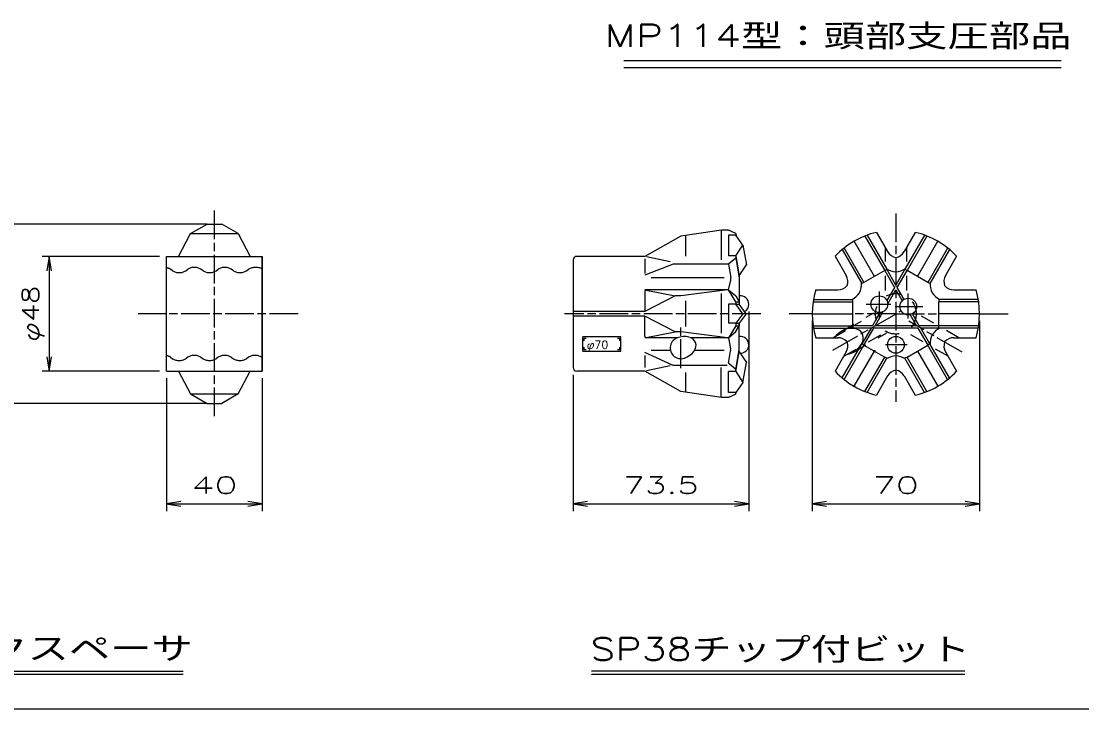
# Model space of a CAD drawing. Units: millimetres at full size, sheet at 1:1. Extents: x -1027 to 755, y 2526 to 3786.
# Drawn here: x -130.8 to 312.8, y 2555.8 to 2843.4 of the extents above; entities that cross this region are included whole.
import ezdxf
from ezdxf.enums import TextEntityAlignment as Align

# ---------------------------------------------------------------- set-up
doc = ezdxf.new("R2010")
doc.units = ezdxf.units.MM
doc.header["$PDMODE"] = 32
doc.header["$PDSIZE"] = 0.5
for name, pattern in [('CHAIN', [18.5, 12, -1.5, 3.5, -1.5]), ('CHAIN_DOUBLE_DASH', [23.5, 12, -1.5, 3.5, -1.5, 3.5, -1.5]), ('DASHED', [7.5, 6, -1.5]), ('DASHED_SPACED', [12, 6, -6])]:
    doc.linetypes.add(name, pattern=pattern)
for name, color, linetype, lineweight in [('06寸法注記', 7, 'Continuous', 25), ('1外形線', 7, 'Continuous', 30), ('2細い実線', 3, 'Continuous', 25), ('3隠れ線', 2, 'DASHED_SPACED', 25), ('4中心線', 1, 'CHAIN', 25), ('7枠', 7, 'Continuous', 25), ('外形線', 7, 'Continuous', 30), ('想像線', 6, 'CHAIN_DOUBLE_DASH', 25)]:
    doc.layers.add(name, color=color, linetype=linetype, lineweight=lineweight)
doc.layers.add('DEFPOINTS_9', color=7, linetype='Continuous')
doc.styles.add('simplex.shx', font='')
doc.styles.get('simplex.shx').set_extended_font_data('simplex.shx')

# ---------------------------------------------------------------- blocks, each defined once
blk = doc.blocks.new('open_arrow')
at = {"color": 0, "linetype": 'Continuous', "lineweight": -2}
blk.add_lwpolyline([(7.5, 1.25), (0, 0), (7.5, -1.25)], dxfattribs=at)

msp = doc.modelspace()

# ---------------------------------------------------------------- linework, layer by layer
at = {"layer": '06寸法注記', "color": 2}
for p, q in [((121.315, 2826.979), (304.26, 2826.979)), ((121.315, 2823.961), (304.26, 2823.961)), ((-220.029, 2571.555), (-63.006, 2571.555)), ((-220.029, 2570.304), (-63.006, 2570.304)), ((107.799, 2571.621), (263.914, 2571.621)), ((107.799, 2570.304), (263.914, 2570.304))]:
    msp.add_line(p, q, dxfattribs=at)
at = {"layer": '06寸法注記', "color": 1, "linetype": 'CHAIN'}
for p, q in [((-49.994, 2678.218), (-49.994, 2764.71)), ((-14.944, 2721.005), (-81.94, 2721.005))]:
    msp.add_line(p, q, dxfattribs=at)
at = {"layer": '06寸法注記'}
for p, q in [((-52.994, 2758.505), (-152.101, 2758.505)), ((-59.994, 2754.505), (-53.066, 2758.505)), ((-53.066, 2758.505), (-46.923, 2758.505)), ((-39.994, 2754.505), (-46.923, 2758.505)), ((-64.994, 2745.005), (-59.994, 2754.505)), ((-59.994, 2754.505), (-39.994, 2754.505)), ((-39.994, 2754.505), (-34.994, 2745.005)), ((-72.994, 2745.005), (-122.101, 2745.005)), ((-119.101, 2745.005), (-119.101, 2697.005)), ((-69.994, 2697.005), (-69.994, 2745.005)), ((-69.994, 2745.005), (-29.994, 2745.005)), ((-29.994, 2697.005), (-29.994, 2745.005)), ((173.559, 2722.005), (173.559, 2638.491)), ((200.05, 2718.005), (200.05, 2638.491)), ((270.05, 2718.005), (270.05, 2638.491)), ((-72.994, 2697.005), (-122.101, 2697.005)), ((-69.994, 2697.005), (-29.994, 2697.005)), ((-69.994, 2694.005), (-69.994, 2638.491)), ((-64.994, 2697.005), (-59.994, 2687.505)), ((-39.994, 2687.505), (-34.994, 2697.005)), ((-29.994, 2694.005), (-29.994, 2638.491)), ((100.059, 2695.505), (100.059, 2638.491)), ((-59.994, 2687.505), (-53.066, 2683.505)), ((-59.994, 2687.505), (-39.994, 2687.505)), ((-39.994, 2687.505), (-46.923, 2683.505)), ((-52.994, 2683.505), (-152.101, 2683.505)), ((-53.066, 2683.505), (-46.923, 2683.505)), ((-69.994, 2641.491), (-29.994, 2641.491)), ((100.059, 2641.491), (173.559, 2641.491)), ((200.05, 2641.491), (270.05, 2641.491))]:
    msp.add_line(p, q, dxfattribs=at)
at = {"layer": '06寸法注記', "color": 151, "linetype": 'DASHED'}
for p, q in [((-67.455, 2739.014), (-68.359, 2739.601)), ((-62.009, 2739.014), (-61.105, 2739.601)), ((-54.755, 2739.014), (-55.659, 2739.601)), ((-49.309, 2739.014), (-48.405, 2739.601)), ((-42.055, 2739.014), (-42.959, 2739.601)), ((-36.609, 2739.014), (-35.705, 2739.601)), ((-68.359, 2702.811), (-67.455, 2702.224)), ((-61.105, 2702.811), (-62.009, 2702.224)), ((-61.105, 2702.811), (-62.009, 2702.224)), ((-55.659, 2702.811), (-54.755, 2702.224)), ((-48.405, 2702.811), (-49.309, 2702.224)), ((-48.405, 2702.811), (-49.309, 2702.224)), ((-42.959, 2702.811), (-42.055, 2702.224)), ((-35.705, 2702.811), (-36.609, 2702.224)), ((-35.705, 2702.811), (-36.609, 2702.224)), ((-30.259, 2702.811), (-29.994, 2702.639))]:
    msp.add_line(p, q, dxfattribs=at)
for centre, radius, start, end in [((-71.082, 2735.408), 5, 57.00469, 77.43274), ((-64.732, 2743.208), 5, 237.00469, 302.99531), ((-58.382, 2735.408), 5, 57.00469, 122.99531), ((-52.032, 2743.208), 5, 237.00469, 302.99531), ((-45.682, 2735.408), 5, 57.00469, 122.99531), ((-39.332, 2743.208), 5, 237.00469, 302.99531), ((-32.732, 2734.525), 5.883, 62.26342, 120.35398), ((-71.082, 2698.618), 5, 57.00469, 77.43274), ((-64.732, 2706.418), 5, 237.00469, 302.99531), ((-58.382, 2698.618), 5, 57.00469, 122.99531), ((-52.032, 2706.418), 5, 237.00469, 302.99531), ((-45.682, 2698.618), 5, 57.00469, 122.99531), ((-39.332, 2706.418), 5, 237.00469, 302.99531), ((-32.982, 2698.618), 5, 57.00469, 122.99531)]:
    msp.add_arc(centre, radius, start, end, dxfattribs=at)
at = {"layer": '1外形線', "lineweight": 25}
for p, q in [((162.087, 2756.005), (145.059, 2753.505)), ((162.042, 2756.002), (162.042, 2743.503)), ((165.06, 2756.005), (162.087, 2756.005)), ((168.06, 2754.633), (165.06, 2756.005)), ((226.94, 2755.052), (231.594, 2746.991)), ((243.16, 2755.052), (238.506, 2746.991)), ((145.059, 2753.505), (130.059, 2745.005)), ((147.042, 2753.797), (147.042, 2745.09)), ((165.06, 2753.877), (165.06, 2745.217)), ((168.06, 2753.877), (165.06, 2753.877)), ((168.06, 2754.633), (168.06, 2753.877)), ((168.06, 2754.633), (168.238, 2753.631)), ((171.06, 2749.726), (168.06, 2753.877)), ((226.05, 2736.593), (217.55, 2751.316)), ((222.06, 2753.505), (230.38, 2739.093)), ((223.005, 2753.867), (231.246, 2739.593)), ((247.095, 2753.867), (238.854, 2739.593)), ((248.04, 2753.505), (239.72, 2739.093)), ((244.05, 2736.593), (252.55, 2751.316)), ((168.06, 2745.217), (171.06, 2749.726)), ((171.06, 2749.726), (172.538, 2741.406)), ((212.613, 2747.867), (220.854, 2733.593)), ((213.399, 2748.505), (221.72, 2734.093)), ((256.701, 2748.505), (248.38, 2734.093)), ((257.487, 2747.867), (249.246, 2733.593)), ((100.059, 2743.505), (100.059, 2698.505)), ((130.059, 2745.005), (101.559, 2745.005)), ((130.059, 2744.022), (130.059, 2737.902)), ((141.964, 2741.682), (130.059, 2737.169)), ((140.642, 2742.727), (130.78, 2744.876)), ((165.03, 2741.682), (141.964, 2741.682)), ((142.068, 2741.682), (141.964, 2741.682)), ((168.06, 2744.271), (165.03, 2741.682)), ((165.03, 2741.682), (165.997, 2736.239)), ((168.06, 2745.217), (165.06, 2745.217)), ((168.06, 2745.217), (168.06, 2744.271)), ((168.06, 2745.217), (169.538, 2736.896)), ((168.06, 2744.271), (169.538, 2735.951)), ((209.619, 2745.052), (214.273, 2736.991)), ((260.481, 2745.052), (255.827, 2736.991)), ((169.538, 2736.896), (172.538, 2741.406)), ((230.38, 2739.093), (221.72, 2734.093)), ((230.38, 2739.093), (231.246, 2739.593)), ((238.854, 2739.593), (239.72, 2739.093)), ((248.38, 2734.093), (239.72, 2739.093)), ((132.742, 2736.169), (163.258, 2736.169)), ((165.059, 2731.005), (165.97, 2735.057)), ((169.538, 2736.896), (169.538, 2735.951)), ((169.538, 2735.951), (169.538, 2724.939)), ((221.72, 2734.093), (220.854, 2733.593)), ((249.246, 2733.593), (248.38, 2734.093)), ((164.559, 2731.005), (130.059, 2731.005)), ((130.059, 2730.398), (130.059, 2722.003)), ((142.742, 2728.528), (130.059, 2722.008)), ((130.655, 2730.888), (142.742, 2728.528)), ((143.861, 2731.005), (142.059, 2731.005)), ((145.059, 2728.528), (142.742, 2728.528)), ((164.559, 2731.005), (145.059, 2728.528)), ((165.059, 2731.005), (149.153, 2731.005)), ((162.042, 2729.519), (162.042, 2712.831)), ((168.059, 2726.005), (165.059, 2731.005)), ((165.059, 2731.005), (168.116, 2728.448)), ((168.116, 2728.448), (169.488, 2726.005)), ((201.509, 2731.005), (210.817, 2731.005)), ((259.283, 2731.005), (268.591, 2731.005)), ((147.042, 2726.355), (147.042, 2715.697)), ((168.059, 2725.005), (165.059, 2725.005)), ((165.059, 2725.005), (165.059, 2717.005)), ((168.059, 2726.005), (168.059, 2725.005)), ((171.059, 2721.005), (168.059, 2725.005)), ((168.059, 2725.005), (169.488, 2725.005)), ((168.209, 2726.005), (169.167, 2726.005)), ((169.488, 2726.005), (169.488, 2725.005)), ((172.488, 2721.005), (169.488, 2725.005)), ((200.409, 2726.005), (217.054, 2726.005)), ((200.568, 2727.005), (217.054, 2727.005)), ((217.054, 2726.005), (217.054, 2727.005)), ((217.054, 2716.005), (217.054, 2726.005)), ((269.532, 2727.005), (253.05, 2727.005)), ((253.05, 2727.005), (253.05, 2726.005)), ((269.691, 2726.005), (253.05, 2726.005)), ((253.05, 2716.005), (253.05, 2726.005)), ((130.059, 2722.003), (100.059, 2722.003)), ((130.059, 2720.001), (100.059, 2720.001)), ((130.059, 2711.612), (130.059, 2720.006)), ((142.742, 2713.481), (130.059, 2720.001)), ((171.059, 2721.005), (168.059, 2717.005)), ((172.488, 2721.005), (169.488, 2717.005)), ((200.05, 2721.005), (217.054, 2721.005)), ((270.05, 2721.005), (253.05, 2721.005)), ((168.059, 2717.005), (165.059, 2717.005)), ((168.059, 2716.005), (165.059, 2711.005)), ((168.059, 2717.005), (168.059, 2716.005)), ((168.059, 2717.005), (169.488, 2717.005)), ((168.116, 2713.561), (169.488, 2716.005)), ((168.209, 2716.005), (169.167, 2716.005)), ((169.488, 2717.005), (169.488, 2716.005)), ((169.538, 2706.059), (169.538, 2717.071)), ((200.409, 2716.005), (217.054, 2716.005)), ((200.568, 2715.005), (217.054, 2715.005)), ((217.054, 2716.005), (217.054, 2715.005)), ((269.691, 2716.005), (253.05, 2716.005)), ((253.05, 2715.005), (253.05, 2716.005)), ((269.532, 2715.005), (253.05, 2715.005)), ((143.861, 2711.005), (130.059, 2711.005)), ((130.655, 2711.121), (142.742, 2713.481)), ((145.059, 2713.481), (142.742, 2713.481)), ((164.559, 2711.005), (145.059, 2713.481)), ((165.059, 2711.005), (149.153, 2711.005)), ((165.059, 2711.005), (168.116, 2713.561)), ((165.059, 2711.005), (165.912, 2706.382)), ((201.509, 2711.005), (210.817, 2711.005)), ((259.283, 2711.005), (268.591, 2711.005)), ((212.613, 2694.142), (220.854, 2708.416)), ((213.399, 2693.505), (221.72, 2707.916)), ((221.72, 2707.916), (220.854, 2708.416)), ((221.72, 2707.916), (230.38, 2702.916)), ((239.72, 2702.916), (248.38, 2707.916)), ((249.246, 2708.416), (248.38, 2707.916)), ((256.701, 2693.505), (248.38, 2707.916)), ((257.487, 2694.142), (249.246, 2708.416)), ((141.964, 2699.327), (130.059, 2704.841)), ((130.059, 2703.58), (130.059, 2698.567)), ((132.742, 2705.841), (140.721, 2705.841)), ((150.919, 2705.841), (163.258, 2705.841)), ((165.03, 2700.327), (165.916, 2705.314)), ((168.06, 2697.738), (169.538, 2706.059)), ((168.06, 2696.792), (169.538, 2705.113)), ((169.538, 2705.113), (169.538, 2706.059)), ((169.538, 2705.113), (172.538, 2700.603)), ((214.273, 2705.018), (209.619, 2696.957)), ((217.55, 2690.694), (226.05, 2705.416)), ((222.06, 2688.505), (230.38, 2702.916)), ((223.005, 2688.142), (231.246, 2702.416)), ((231.246, 2702.416), (230.38, 2702.916)), ((239.72, 2702.916), (238.854, 2702.416)), ((247.095, 2688.142), (238.854, 2702.416)), ((248.04, 2688.505), (239.72, 2702.916)), ((244.05, 2705.416), (252.55, 2690.694)), ((255.827, 2705.018), (260.481, 2696.957)), ((140.642, 2699.283), (130.78, 2697.133)), ((164.464, 2699.327), (141.964, 2699.327)), ((162.042, 2686.007), (162.042, 2698.506)), ((168.06, 2697.738), (165.03, 2700.327)), ((168.06, 2696.792), (168.06, 2697.738)), ((171.06, 2692.283), (172.538, 2700.603)), ((130.059, 2697.005), (101.559, 2697.005)), ((145.059, 2688.505), (130.059, 2697.005)), ((147.042, 2696.374), (147.042, 2688.272)), ((168.06, 2696.792), (165.06, 2696.792)), ((165.06, 2688.132), (165.06, 2696.792)), ((168.06, 2696.792), (171.06, 2692.283)), ((231.594, 2695.018), (226.94, 2686.957)), ((238.506, 2695.018), (243.16, 2686.957)), ((162.087, 2686.005), (145.059, 2688.505)), ((171.06, 2692.283), (168.06, 2688.132)), ((168.06, 2687.376), (168.238, 2688.378)), ((165.06, 2686.005), (162.087, 2686.005)), ((168.06, 2688.132), (165.06, 2688.132)), ((168.06, 2687.376), (165.06, 2686.005)), ((168.06, 2687.376), (168.06, 2688.132))]:
    msp.add_line(p, q, dxfattribs=at)
for centre in [(228.136, 2724.996), (240.246, 2724.005), (235.05, 2708.005)]:
    msp.add_circle(centre, 3.5, dxfattribs=at)
for centre, radius, start, end in [((235.05, 2721.005), 35, 103.39844, 136.60153), ((235.05, 2721.005), 35, 43.39844, 76.60153), ((235.924, 2749.491), 5, 210, 259.93577), ((234.176, 2749.491), 5, 280.06423, 330), ((101.559, 2743.505), 1.5, 90, 180), ((235.924, 2747.491), 9, 210, 210.00656), ((234.176, 2747.491), 9, 329.96473, 330), ((235.924, 2747.491), 9, 237.26605, 264.42869), ((234.176, 2747.491), 9, 275.57131, 302.73392), ((163.043, 2735.715), 3, 347.33649, 10.06897), ((210.817, 2736.005), 5, 270, 319.93577), ((209.943, 2734.491), 5, 340.06423, 30), ((211.675, 2733.491), 9, 335.57131, 2.73396), ((258.425, 2733.491), 9, 177.26601, 204.42869), ((260.157, 2734.491), 5, 150, 199.93577), ((259.283, 2736.005), 5, 220.06423, 270), ((130.559, 2730.398), 0.5, 78.95041, 180), ((170.059, 2725.005), 3.5, 0, 98.57181), ((235.05, 2721.005), 35, 163.39845, 196.60155), ((212.549, 2735.005), 9, 297.26618, 324.42869), ((257.551, 2735.005), 9, 215.57131, 242.73401), ((235.05, 2721.005), 35, 343.39845, 16.60155), ((170.059, 2725.005), 3.5, 299.36809, 0), ((212.549, 2735.005), 9, 270, 270.08989), ((257.551, 2735.005), 9, 269.97984, 270), ((212.549, 2707.005), 9, 61.14422, 62.73409), ((257.551, 2707.005), 9, 117.2661, 144.42869), ((130.559, 2711.612), 0.5, 180, 281.04959), ((170.059, 2708.005), 3.5, 0, 98.57181), ((210.817, 2706.005), 5, 40.06423, 90), ((258.425, 2708.518), 9, 155.57131, 182.73396), ((259.283, 2706.005), 5, 90, 139.93577), ((162.962, 2705.838), 3, 349.93103, 10.45327), ((170.059, 2708.005), 3.5, 268.06218, 0), ((209.943, 2707.518), 5, 330, 19.93577), ((211.675, 2708.518), 9, 357.26597, 358.85578), ((260.157, 2707.518), 5, 160.06423, 210), ((235.924, 2694.518), 9, 95.57131, 122.73388), ((234.176, 2694.518), 9, 57.26604, 84.42869), ((101.559, 2698.505), 1.5, 180, 270), ((235.924, 2694.518), 9, 149.92404, 150), ((235.924, 2692.518), 5, 100.06423, 150), ((234.176, 2692.518), 5, 30, 79.93577), ((235.05, 2721.005), 35, 223.39847, 256.60156), ((235.05, 2721.005), 35, 283.39847, 316.60156)]:
    msp.add_arc(centre, radius, start, end, dxfattribs=at)
for centre, major_axis, ratio, start_param, end_param in [((214.776, 2709.3), (6.123, 3.535), 0.707214, 4.1361953, 8.4301753), ((145.208, 2706.716), (-4.298, -1.564), 0.983931, 4.615447, 7.9509236), ((145.059, 2706.662), (6.241, 2.271), 0.677202, 4.712389, 7.8539816)]:
    msp.add_ellipse(centre, major_axis=major_axis, ratio=ratio, start_param=start_param, end_param=end_param, dxfattribs=at)
at = {"layer": '2細い実線'}
for p, q in [((230.38, 2739.093), (234.473, 2732.005)), ((235.05, 2733.005), (231.246, 2739.593)), ((238.854, 2739.593), (235.05, 2733.005)), ((235.627, 2732.005), (239.72, 2739.093)), ((234.473, 2732.005), (231.296, 2726.502)), ((231.635, 2725.09), (235.05, 2731.005)), ((235.05, 2731.005), (237.703, 2726.409)), ((238.496, 2727.036), (235.627, 2732.005)), ((228.412, 2721.507), (225.235, 2716.005)), ((226.39, 2716.005), (229.805, 2721.92)), ((241.057, 2720.6), (243.71, 2716.005)), ((244.865, 2716.005), (241.978, 2721.005)), ((225.235, 2716.005), (217.054, 2716.005)), ((224.658, 2715.005), (217.054, 2715.005)), ((224.658, 2715.005), (220.854, 2708.416)), ((221.72, 2707.916), (225.813, 2715.005)), ((244.288, 2715.005), (225.813, 2715.005)), ((243.71, 2716.005), (226.39, 2716.005)), ((244.288, 2715.005), (248.38, 2707.916)), ((253.05, 2716.005), (244.865, 2716.005)), ((249.246, 2708.416), (245.442, 2715.005)), ((253.05, 2715.005), (245.442, 2715.005))]:
    msp.add_line(p, q, dxfattribs=at)
at = {"layer": '3隠れ線'}
for p, q in [((230.55, 2748.799), (230.55, 2728.216)), ((239.55, 2748.799), (239.55, 2728.216)), ((212.276, 2713.63), (225.8, 2721.438)), ((215.499, 2714.913), (226.05, 2721.005)), ((261.371, 2711.005), (244.05, 2721.005)), ((208.73, 2711.005), (215.195, 2714.738)), ((213.23, 2703.21), (231.055, 2713.502)), ((217.276, 2704.97), (231.305, 2713.069)), ((256.871, 2703.21), (239.045, 2713.502))]:
    msp.add_line(p, q, dxfattribs=at)
msp.add_circle((235.05, 2721.005), 8.5, dxfattribs=at)
at = {"layer": '4中心線'}
for p, q in [((235.05, 2762.971), (235.05, 2684.115)), ((228.136, 2718.706), (228.136, 2730.27)), ((240.246, 2718.963), (240.246, 2729.527)), ((222.59, 2724.996), (233, 2724.996)), ((234.784, 2724.005), (246.343, 2724.005)), ((178.578, 2721.005), (96.447, 2721.005)), ((200.05, 2721.005), (190.429, 2721.005)), ((208.705, 2705.795), (237.215, 2722.255)), ((235.05, 2721.005), (217.054, 2721.005)), ((235.05, 2721.005), (253.05, 2721.005)), ((270.05, 2721.005), (282.898, 2721.005)), ((145.059, 2698.322), (145.059, 2716.021)), ((262.769, 2705.001), (240.499, 2717.859)), ((239.84, 2708.005), (230.702, 2708.005))]:
    msp.add_line(p, q, dxfattribs=at)
at = {"layer": '7枠'}
msp.add_line((-951.809, 2555.803), (725.191, 2555.803), dxfattribs=at)
at = {"layer": 'DEFPOINTS_9'}
for p in [(226.05, 2705.416), (217.55, 2690.694)]:
    msp.add_point(p, dxfattribs=at)
at = {"layer": '外形線', "lineweight": 25}
for p, q in [((-29.994, 2745.005), (-29.994, 2697.005)), ((104.059, 2705.333), (104.059, 2711.333)), ((120.059, 2711.333), (104.059, 2711.333)), ((120.059, 2705.333), (120.059, 2711.333)), ((104.059, 2705.333), (120.059, 2705.333))]:
    msp.add_line(p, q, dxfattribs=at)
at = {"layer": '想像線'}
for p, q in [((105.559, 2710.633), (104.559, 2710.633)), ((104.559, 2710.633), (104.559, 2709.633)), ((119.559, 2710.633), (118.559, 2710.633)), ((119.559, 2709.633), (119.559, 2710.633)), ((104.559, 2707.033), (104.559, 2706.033)), ((119.559, 2706.033), (119.559, 2707.033)), ((104.559, 2706.033), (105.559, 2706.033)), ((118.559, 2706.033), (119.559, 2706.033))]:
    msp.add_line(p, q, dxfattribs=at)

# ---------------------------------------------------------------- block references
at = {"layer": '06寸法注記', "xscale": 0.8, "yscale": 0.8}
for p, rotation in [((-119.101, 2745.005), 270), ((-119.101, 2697.005), 90), ((-29.994, 2641.491), 180), ((173.559, 2641.491), 180), ((270.05, 2641.491), 180)]:
    msp.add_blockref('open_arrow', p, dxfattribs=dict(at, rotation=rotation))
for p in [(-69.994, 2641.491), (100.059, 2641.491), (200.05, 2641.491)]:
    msp.add_blockref('open_arrow', p, dxfattribs=at)

# ---------------------------------------------------------------- texts
at = {"layer": '06寸法注記', "style": 'simplex.shx'}
for s, height, width, p in [('MP114型：頭部支圧部品', 9.384, 1.35, (210.871, 2837.291)), ('40', 7.038, 1.6, (-49.994, 2649.291)), ('73.5', 7.038, 1.5, (136.809, 2649.291)), ('70', 7.038, 1.6, (235.05, 2649.291)), ('SP38フックスペーサ', 9.384, 1.35, (-141.476, 2581.128)), ('SP38チップ付ビット', 9.384, 1.3, (186.667, 2580.77))]:
    msp.add_text(s, height=height, dxfattribs=dict(at, width=width)).set_placement(p, align=Align.MIDDLE_CENTER)
at = {"layer": '06寸法注記', "style": 'simplex.shx', "width": 1.25}
msp.add_text('φ48', height=7.038, rotation=90, dxfattribs=at).set_placement((-126.901, 2721.005), align=Align.MIDDLE_CENTER)
at = {"layer": '外形線', "style": 'simplex.shx'}
msp.add_text('φ70', height=3.372, dxfattribs=at).set_placement((105.783, 2705.332), align=Align.BOTTOM_LEFT)

doc.saveas('drawing.dxf')
